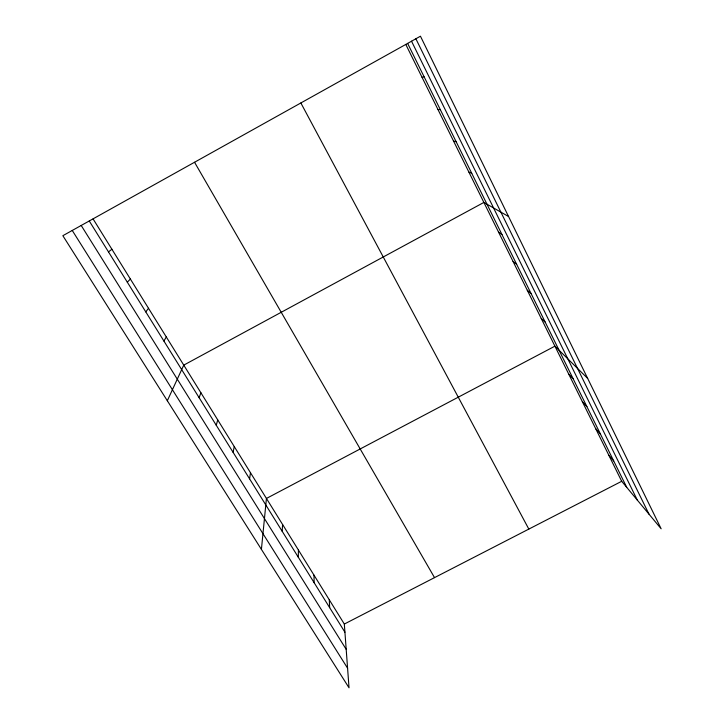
<?xml version="1.0" encoding="UTF-8"?>
<svg xmlns="http://www.w3.org/2000/svg" width="724" height="724" viewBox="0 0 724 724"><rect width="100%" height="100%" fill="white"/><g stroke="black" fill="none" stroke-linecap="round" stroke-linejoin="round"><path stroke-width="1.09" d="M298.306 557.227L298.424 550.032M282.206 531.316L282.577 524.475M261.409 549.38L266.441 498.447L554.919 346.163L587.671 378.408M249.581 478.854L250.486 472.736M233.074 452.292L234.259 446.554M216.259 425.25L217.725 419.902M199.127 397.702L200.901 392.761M167.325 400.752L183.76 365.122L483.876 202.43L508.556 216.503M163.895 341.031L166.303 336.968M145.777 311.89L148.511 308.279M127.306 282.179L130.383 279.057M108.482 251.898L111.912 249.264M405.793 44.436L420.445 36.2L661.148 528.791L621.699 481.288L405.793 44.436L62.852 235.698L349.031 687.8L344.325 624.052L93.079 218.901M344.325 624.052L621.699 481.288M422.029 77.278L424.137 76.853M437.939 109.478L440.319 109.641M453.55 141.062L456.183 141.777M468.862 172.041L471.74 173.298M498.619 232.25L501.958 234.531M513.081 261.518L516.646 264.278M527.289 290.252L531.054 293.473M541.226 318.46L545.19 322.126M568.765 374.181L573.109 378.697M582.358 401.693L586.893 406.617M595.716 428.699L600.413 434.02M608.821 455.233L613.69 460.926M72.255 230.467L347.583 668.207M81.215 225.49L346.19 649.347M89.278 221.01L344.923 632.206M194.557 162.285L434.527 577.625M300.867 102.98L528.828 529.09M411.531 41.214L637.328 500.103M407.63 43.404L626.731 487.343M415.875 38.77L649.003 514.167M329.293 599.816L329.664 607.653M313.999 575.146L314.126 582.666"/></g></svg>
